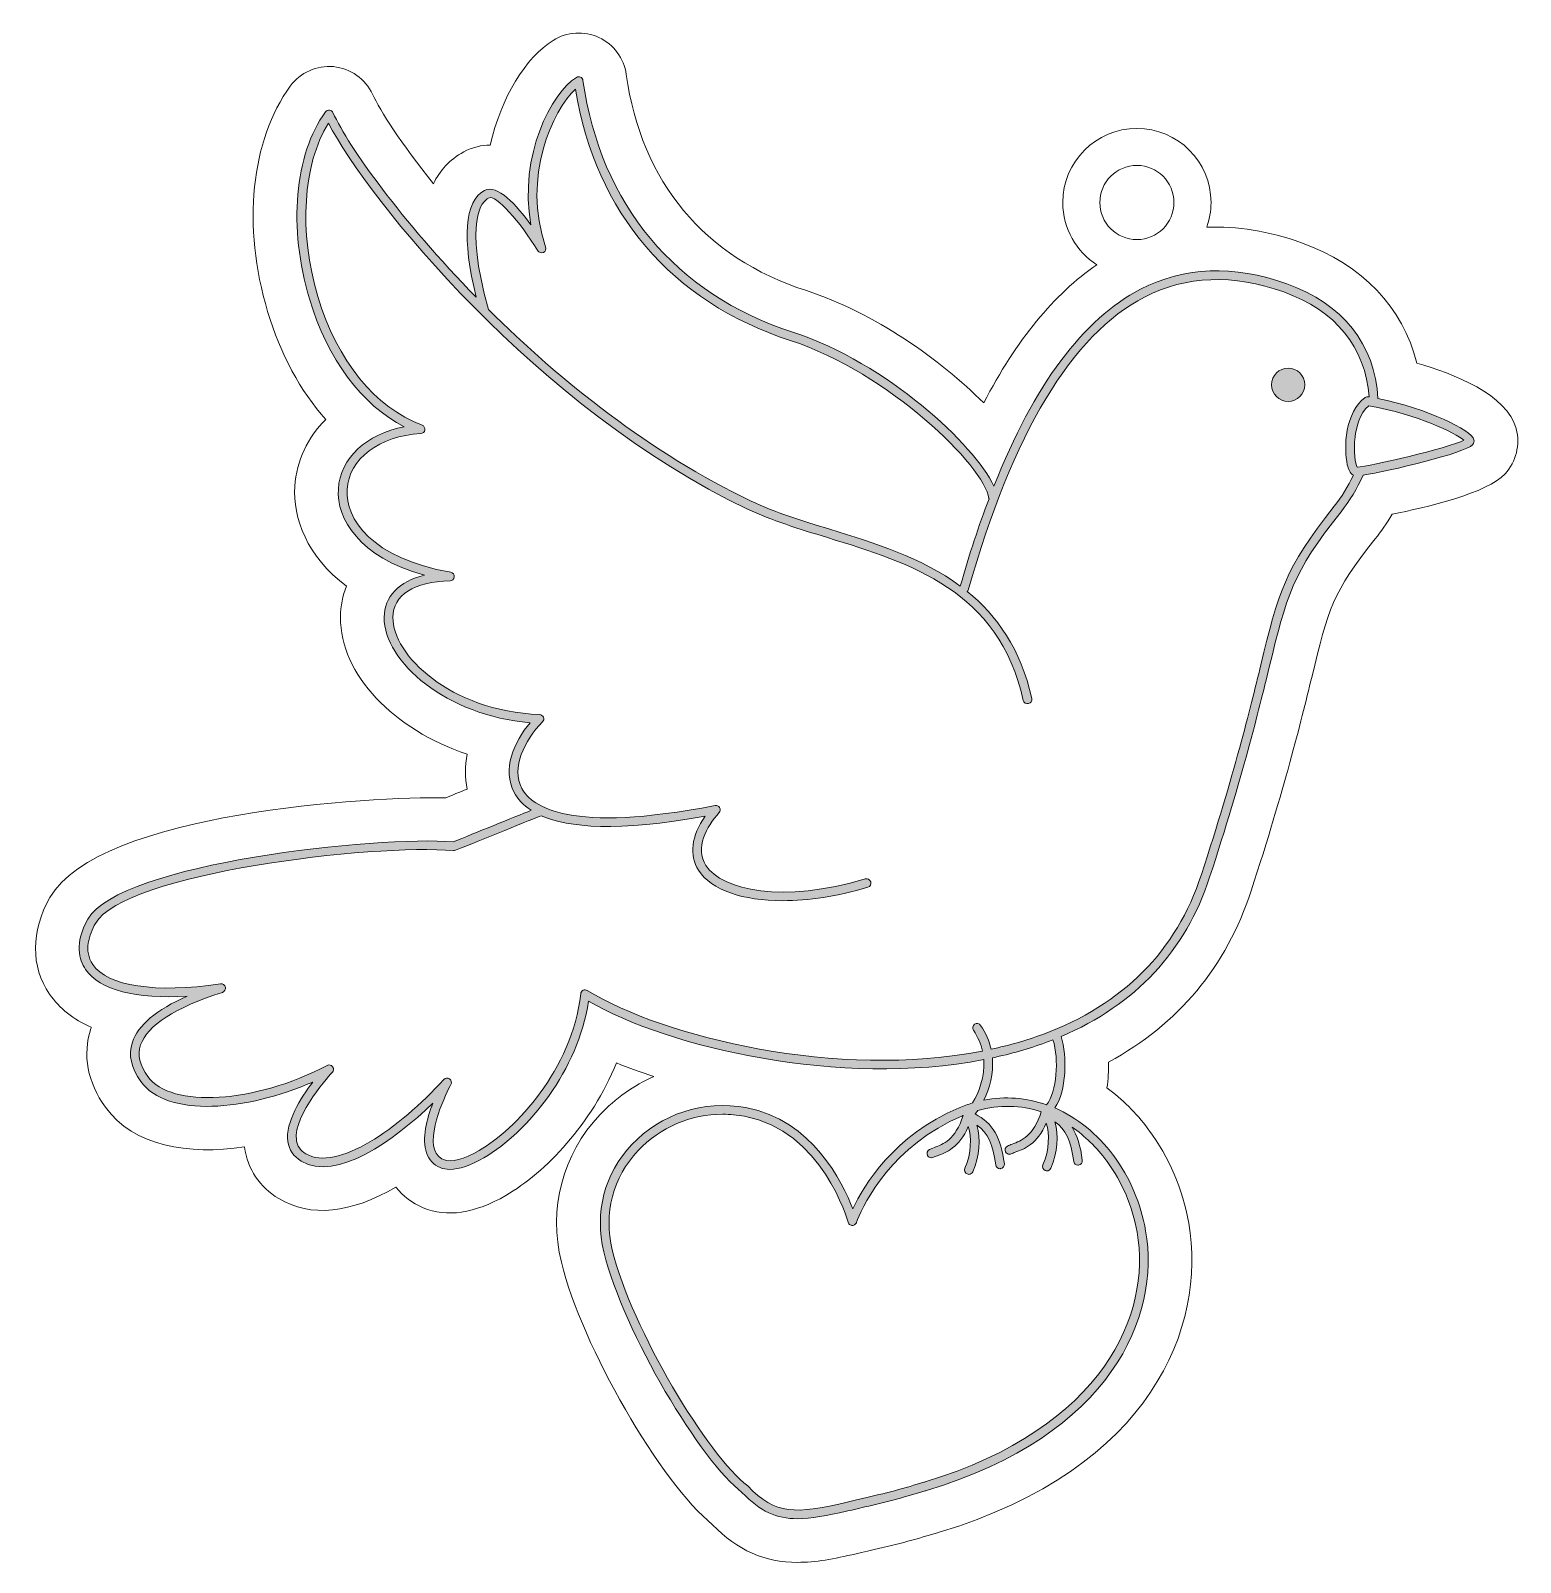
# Model space of a CAD drawing. Header units: inches. Extents: x 1.98 to 8.01, y -8.1 to -1.89.
import ezdxf

# ---------------------------------------------------------------- set-up
doc = ezdxf.new("R2010")
doc.units = ezdxf.units.IN
doc.header["$MEASUREMENT"] = 0
doc.layers.add('1', color=7, linetype='Continuous')

# ---------------------------------------------------------------- blocks, each defined once
blk = doc.blocks.new('block 2')
at = {"layer": '1', "lineweight": 0}
for points, knots in [([(7.8226, -3.5503), (7.8124, -3.5115), (7.6351, -3.4243), (7.434, -3.384), (7.4225, -3.165), (7.292, -3.0001), (7.0647, -2.9191), (6.8492, -2.8424), (6.6503, -2.8498), (6.473, -2.9413), (6.2406, -3.0613), (6.0418, -3.329), (5.8794, -3.7383), (5.8019, -3.5721), (5.4469, -3.2389), (5.0657, -3.115), (4.5892, -2.96), (4.2875, -2.598), (4.2162, -2.0955), (4.2153, -2.0896), (4.2115, -2.0846), (4.2061, -2.082), (4.2007, -2.0795), (4.1945, -2.0799), (4.1893, -2.0831), (4.0902, -2.1451), (3.9548, -2.3989), (4.0054, -2.6804), (3.9483, -2.6022), (3.8686, -2.5131), (3.8171, -2.5408), (3.737, -2.5839), (3.7258, -2.7367), (3.7841, -2.9734), (3.4801, -2.6629), (3.2699, -2.3678), (3.2043, -2.226), (3.2016, -2.2204), (3.1962, -2.2165), (3.19, -2.2159), (3.1839, -2.2152), (3.1777, -2.218), (3.174, -2.223), (3.0482, -2.3946), (3.0227, -2.6919), (3.109, -2.9802), (3.1821, -3.2241), (3.32, -3.4091), (3.4928, -3.4982), (3.3402, -3.5266), (3.2337, -3.6244), (3.226, -3.7501), (3.2187, -3.8698), (3.3083, -4.0248), (3.5744, -4.0994), (3.4714, -4.1242), (3.4121, -4.1843), (3.4114, -4.2697), (3.4099, -4.4501), (3.6648, -4.6688), (4.002, -4.6965), (3.9368, -4.7745), (3.8877, -4.8858), (3.9379, -4.9794), (3.9514, -5.0046), (3.9731, -5.0296), (4.0067, -5.0512), (3.939, -5.0785), (3.7745, -5.1449), (3.6911, -5.1787), (3.3895, -5.1538), (2.341, -5.2643), (2.2122, -5.4917), (2.1565, -5.5901), (2.1763, -5.6567), (2.2027, -5.6952), (2.2599, -5.7786), (2.407, -5.8166), (2.6143, -5.8037), (2.4893, -5.8586), (2.4148, -5.9211), (2.3921, -5.9903), (2.3753, -6.0416), (2.3868, -6.0953), (2.4264, -6.1499), (2.5326, -6.2967), (2.8555, -6.2687), (3.1228, -6.1513), (3.0739, -6.2151), (3.0109, -6.3145), (3.0215, -6.3918), (3.0263, -6.4262), (3.0445, -6.4531), (3.0757, -6.4718), (3.2168, -6.5565), (3.4518, -6.3883), (3.6083, -6.2376), (3.5845, -6.3003), (3.563, -6.3816), (3.5827, -6.4383), (3.5925, -6.4664), (3.611, -6.4864), (3.6378, -6.4978), (3.6494, -6.5026), (3.6626, -6.505), (3.6773, -6.505), (3.7149, -6.505), (3.762, -6.4893), (3.8143, -6.4587), (3.9963, -6.3523), (4.1965, -6.1028), (4.2385, -5.8246), (4.5671, -6.0128), (5.2567, -6.1732), (5.8381, -6.0608), (5.843, -6.1304), (5.8187, -6.1953), (5.7923, -6.2363), (5.7743, -6.2417), (5.7562, -6.2478), (5.7383, -6.2554), (5.4752, -6.3669), (5.3528, -6.5702), (5.3079, -6.6652), (5.268, -6.56), (5.1445, -6.3034), (4.8759, -6.2551), (4.7038, -6.2242), (4.5311, -6.2801), (4.4136, -6.4049), (4.3032, -6.5221), (4.262, -6.6806), (4.3006, -6.8396), (4.3803, -7.1675), (4.6982, -7.6926), (4.8597, -7.8129), (4.9334, -7.8912), (4.9994, -7.9197), (5.0845, -7.9197), (5.14, -7.9197), (5.2037, -7.9076), (5.283, -7.8892), (5.2967, -7.8862), (5.3109, -7.8828), (5.3258, -7.8793), (5.3258, -7.8793), (5.3564, -7.872), (5.3564, -7.872), (5.4016, -7.8618), (5.4439, -7.8514), (5.4856, -7.8401), (5.5291, -7.8286), (5.566, -7.818), (5.6009, -7.8071), (5.6029, -7.807), (5.605, -7.8064), (5.6071, -7.8054), (6.358, -7.5796), (6.554, -7.0978), (6.4937, -6.7538), (6.4937, -6.7538), (6.4937, -6.7538), (6.4937, -6.7538), (6.4742, -6.6431), (6.4297, -6.5384), (6.365, -6.4509), (6.365, -6.4509), (6.3649, -6.4509), (6.3649, -6.4509), (6.3645, -6.4504), (6.3641, -6.4499), (6.3637, -6.4494), (6.2975, -6.36), (6.2156, -6.2951), (6.1264, -6.2565), (6.1735, -6.1856), (6.177, -6.049), (6.1513, -5.967), (6.4527, -5.8387), (6.6549, -5.6221), (6.7526, -5.3222), (6.8879, -4.9073), (6.9493, -4.6551), (6.9941, -4.4711), (7.0636, -4.1856), (7.087, -4.0894), (7.2845, -3.8421), (7.3194, -3.7983), (7.3493, -3.7485), (7.3735, -3.6941), (7.4785, -3.6781), (7.7866, -3.6044), (7.817, -3.5708), (7.8224, -3.5648), (7.8244, -3.5573), (7.8226, -3.5503)], [0, 0, 0, 0, 1, 1, 1, 2, 2, 2, 3, 3, 3, 4, 4, 4, 5, 5, 5, 6, 6, 6, 7, 7, 7, 8, 8, 8, 9, 9, 9, 10, 10, 10, 11, 11, 11, 12, 12, 12, 13, 13, 13, 14, 14, 14, 15, 15, 15, 16, 16, 16, 17, 17, 17, 18, 18, 18, 19, 19, 19, 20, 20, 20, 21, 21, 21, 22, 22, 22, 23, 23, 23, 24, 24, 24, 25, 25, 25, 26, 26, 26, 27, 27, 27, 28, 28, 28, 29, 29, 29, 30, 30, 30, 31, 31, 31, 32, 32, 32, 33, 33, 33, 34, 34, 34, 35, 35, 35, 36, 36, 36, 37, 37, 37, 38, 38, 38, 39, 39, 39, 40, 40, 40, 41, 41, 41, 42, 42, 42, 43, 43, 43, 44, 44, 44, 45, 45, 45, 46, 46, 46, 47, 47, 47, 48, 48, 48, 49, 49, 49, 50, 50, 50, 51, 51, 51, 52, 52, 52, 53, 53, 53, 54, 54, 54, 55, 55, 55, 56, 56, 56, 57, 57, 57, 58, 58, 58, 59, 59, 59, 60, 60, 60, 61, 61, 61, 62, 62, 62, 63, 63, 63, 64, 64, 64, 65, 65, 65, 65]), ([(3.8339, -2.5718), (3.8642, -2.5556), (3.9613, -2.6689), (4.0334, -2.7852), (4.0381, -2.7928), (4.0479, -2.7956), (4.0559, -2.7918), (4.064, -2.7879), (4.0679, -2.7786), (4.065, -2.7701), (3.9677, -2.4857), (4.0944, -2.2153), (4.1858, -2.1304), (4.2667, -2.6314), (4.5743, -2.9923), (5.0548, -3.1485), (5.4556, -3.2788), (5.8401, -3.6575), (5.8593, -3.7883), (5.8593, -3.7886), (5.8595, -3.7889), (5.8596, -3.7892), (5.8185, -3.8978), (5.7797, -4.0155), (5.7435, -4.1429), (5.5877, -4.0275), (5.3952, -3.9683), (5.2156, -3.9131), (5.101, -3.8779), (4.9926, -3.8447), (4.8975, -3.7994), (4.4914, -3.6062), (4.1236, -3.3113), (3.8336, -3.0234), (3.7322, -2.6592), (3.8081, -2.5857), (3.8339, -2.5718)], [0, 0, 0, 0, 1, 1, 1, 2, 2, 2, 3, 3, 3, 4, 4, 4, 5, 5, 5, 6, 6, 6, 7, 7, 7, 8, 8, 8, 9, 9, 9, 10, 10, 10, 11, 11, 11, 12, 12, 12, 12]), ([(7.2569, -3.8201), (7.0546, -4.0735), (7.0307, -4.1716), (6.9598, -4.4627), (6.9151, -4.6463), (6.8539, -4.8976), (6.7191, -5.3113), (6.6183, -5.6205), (6.4023, -5.8383), (6.0771, -5.9585), (6.0099, -5.9834), (5.9397, -6.0031), (5.8678, -6.0186), (5.8606, -5.9863), (5.8475, -5.9536), (5.8256, -5.9219), (5.8201, -5.9139), (5.8091, -5.9118), (5.8011, -5.9174), (5.793, -5.9229), (5.791, -5.9339), (5.7966, -5.942), (5.8155, -5.9694), (5.8269, -5.9978), (5.8331, -6.0261), (5.2467, -6.1405), (4.5475, -5.972), (4.2337, -5.7808), (4.2286, -5.7777), (4.2221, -5.7774), (4.2167, -5.78), (4.2113, -5.7827), (4.2076, -5.7879), (4.207, -5.7939), (4.1719, -6.1038), (3.9423, -6.343), (3.7965, -6.4282), (3.7345, -6.4645), (3.6817, -6.4781), (3.6516, -6.4652), (3.6341, -6.4579), (3.6225, -6.4453), (3.6161, -6.4268), (3.5854, -6.3387), (3.6805, -6.1635), (3.6815, -6.1618), (3.6857, -6.154), (3.6835, -6.1442), (3.6763, -6.139), (3.669, -6.1337), (3.659, -6.1348), (3.653, -6.1414), (3.4722, -6.3391), (3.2201, -6.5173), (3.0938, -6.4416), (3.072, -6.4284), (3.0597, -6.4106), (3.0565, -6.387), (3.0421, -6.2826), (3.2001, -6.1138), (3.2017, -6.112), (3.2076, -6.1058), (3.2081, -6.0962), (3.2029, -6.0893), (3.1976, -6.0824), (3.1882, -6.0803), (3.1807, -6.0843), (2.888, -6.2381), (2.5489, -6.2591), (2.455, -6.1293), (2.4219, -6.0837), (2.4123, -6.0418), (2.4256, -6.0013), (2.4513, -5.923), (2.5658, -5.8493), (2.7567, -5.7882), (2.7655, -5.7853), (2.7706, -5.7763), (2.7686, -5.7674), (2.7665, -5.7584), (2.7577, -5.7523), (2.7488, -5.7539), (2.4857, -5.7928), (2.2923, -5.7635), (2.2318, -5.6752), (2.1943, -5.6205), (2.2171, -5.5547), (2.243, -5.5091), (2.358, -5.3059), (3.3691, -5.1852), (3.6922, -5.2143), (3.6952, -5.2145), (3.6978, -5.2141), (3.7004, -5.213), (3.7981, -5.1734), (4.0189, -5.0843), (4.0473, -5.0729), (4.1572, -5.1213), (4.356, -5.1399), (4.7111, -5.075), (4.6544, -5.1561), (4.6447, -5.2328), (4.6843, -5.2941), (4.7364, -5.3748), (4.8631, -5.4171), (5.0242, -5.4171), (5.1283, -5.4171), (5.2469, -5.3994), (5.3691, -5.3629), (5.3784, -5.3601), (5.3837, -5.3502), (5.3809, -5.3409), (5.3781, -5.3316), (5.3685, -5.3263), (5.3589, -5.329), (5.0269, -5.4283), (4.7788, -5.3752), (4.7139, -5.275), (4.6672, -5.2026), (4.7171, -5.1184), (4.7673, -5.0605), (4.7722, -5.0548), (4.773, -5.0466), (4.7692, -5.0401), (4.7654, -5.0337), (4.7581, -5.0301), (4.7506, -5.0317), (4.1643, -5.1463), (4.0092, -5.0377), (3.969, -4.9627), (3.9246, -4.88), (3.9789, -4.7679), (4.0524, -4.6935), (4.0573, -4.6886), (4.0588, -4.6812), (4.0562, -4.6746), (4.0537, -4.6681), (4.0475, -4.6638), (4.0405, -4.6635), (3.6761, -4.6492), (3.4454, -4.4209), (3.4467, -4.27), (3.4475, -4.1794), (3.5318, -4.1255), (3.678, -4.1222), (3.687, -4.122), (3.6945, -4.115), (3.6952, -4.1059), (3.6958, -4.0969), (3.6895, -4.0888), (3.6806, -4.0872), (3.3595, -4.0306), (3.254, -3.8714), (3.2612, -3.7523), (3.2688, -3.6278), (3.3915, -3.5347), (3.5597, -3.5258), (3.568, -3.5253), (3.5749, -3.5191), (3.5762, -3.5108), (3.5774, -3.5026), (3.5727, -3.4946), (3.5649, -3.4916), (3.3747, -3.4209), (3.2209, -3.2308), (3.1428, -2.9702), (3.0648, -2.7097), (3.0827, -2.433), (3.1858, -2.2685), (3.3464, -2.5782), (4.0316, -3.4265), (4.8823, -3.8312), (4.9798, -3.8776), (5.0894, -3.9113), (5.2053, -3.9469), (5.5459, -4.0515), (5.8982, -4.1597), (5.9982, -4.6058), (6.0003, -4.6153), (6.0097, -4.6212), (6.0193, -4.6192), (6.0288, -4.6171), (6.0348, -4.6076), (6.0327, -4.5981), (5.9878, -4.3981), (5.8924, -4.2626), (5.7718, -4.1649), (5.773, -4.1632), (5.7747, -4.1619), (5.7753, -4.1597), (5.955, -3.5238), (6.1952, -3.1244), (6.4892, -2.9726), (6.6574, -2.8859), (6.8471, -2.8791), (7.0528, -2.9523), (7.2628, -3.0272), (7.3845, -3.1777), (7.3982, -3.3774), (7.3973, -3.3773), (7.3964, -3.3771), (7.3954, -3.3769), (7.3909, -3.3761), (7.3863, -3.3772), (7.3825, -3.3798), (7.3004, -3.4362), (7.2948, -3.5853), (7.31, -3.6525), (7.3135, -3.6679), (7.3202, -3.6872), (7.3345, -3.6941), (7.3127, -3.7401), (7.2869, -3.7826), (7.2569, -3.8201)], [0, 0, 0, 0, 1, 1, 1, 2, 2, 2, 3, 3, 3, 4, 4, 4, 5, 5, 5, 6, 6, 6, 7, 7, 7, 8, 8, 8, 9, 9, 9, 10, 10, 10, 11, 11, 11, 12, 12, 12, 13, 13, 13, 14, 14, 14, 15, 15, 15, 16, 16, 16, 17, 17, 17, 18, 18, 18, 19, 19, 19, 20, 20, 20, 21, 21, 21, 22, 22, 22, 23, 23, 23, 24, 24, 24, 25, 25, 25, 26, 26, 26, 27, 27, 27, 28, 28, 28, 29, 29, 29, 30, 30, 30, 31, 31, 31, 32, 32, 32, 33, 33, 33, 34, 34, 34, 35, 35, 35, 36, 36, 36, 37, 37, 37, 38, 38, 38, 39, 39, 39, 40, 40, 40, 41, 41, 41, 42, 42, 42, 43, 43, 43, 44, 44, 44, 45, 45, 45, 46, 46, 46, 47, 47, 47, 48, 48, 48, 49, 49, 49, 50, 50, 50, 51, 51, 51, 52, 52, 52, 53, 53, 53, 54, 54, 54, 55, 55, 55, 56, 56, 56, 57, 57, 57, 58, 58, 58, 59, 59, 59, 60, 60, 60, 61, 61, 61, 62, 62, 62, 63, 63, 63, 64, 64, 64, 65, 65, 65, 66, 66, 66, 67, 67, 67, 68, 68, 68, 69, 69, 69, 70, 70, 70, 71, 71, 71, 71]), ([(7.3499, -3.6621), (7.3431, -3.649), (7.3338, -3.5998), (7.3414, -3.5385), (7.3457, -3.5042), (7.3585, -3.4439), (7.397, -3.413), (7.5953, -3.4473), (7.7483, -3.5241), (7.7822, -3.5526), (7.7189, -3.5847), (7.3968, -3.6589), (7.3499, -3.6621)], [0, 0, 0, 0, 1, 1, 1, 2, 2, 2, 3, 3, 3, 4, 4, 4, 4]), ([(6.0926, -6.2434), (6.0111, -6.2149), (5.9248, -6.2081), (5.8391, -6.2248), (5.8621, -6.1785), (5.879, -6.1177), (5.8733, -6.0535), (5.9476, -6.0376), (6.02, -6.0173), (6.0894, -5.9916), (6.0993, -5.988), (6.1088, -5.9839), (6.1185, -5.9801), (6.1433, -6.0609), (6.1349, -6.1899), (6.0926, -6.2434)], [0, 0, 0, 0, 1, 1, 1, 2, 2, 2, 3, 3, 3, 4, 4, 4, 5, 5, 5, 5]), ([(6.3361, -6.4714), (6.3365, -6.4721), (6.337, -6.4726), (6.3375, -6.4732), (6.3986, -6.5561), (6.4405, -6.6551), (6.459, -6.7599), (6.5166, -7.0886), (6.327, -7.5495), (5.6009, -7.7707), (5.5993, -7.7708), (5.5978, -7.7711), (5.5963, -7.7715), (5.5601, -7.783), (5.522, -7.7939), (5.4765, -7.8061), (5.4352, -7.8172), (5.3933, -7.8275), (5.348, -7.8378), (5.348, -7.8378), (5.3177, -7.845), (5.3177, -7.845), (5.303, -7.8484), (5.2889, -7.8518), (5.2752, -7.8548), (5.0799, -7.8999), (4.9957, -7.9059), (4.8831, -7.7867), (4.7235, -7.6675), (4.4131, -7.1532), (4.3349, -6.8312), (4.2991, -6.684), (4.3372, -6.5374), (4.4392, -6.4291), (4.5287, -6.3341), (4.6526, -6.282), (4.7825, -6.282), (4.8113, -6.282), (4.8405, -6.2846), (4.8696, -6.2898), (5.1852, -6.3466), (5.288, -6.7155), (5.289, -6.7192), (5.2903, -6.724), (5.2936, -6.7281), (5.298, -6.7303), (5.3024, -6.7326), (5.3076, -6.7329), (5.3122, -6.7312), (5.3168, -6.7295), (5.3209, -6.7254), (5.3228, -6.7209), (5.323, -6.7203), (5.3243, -6.7168), (5.3245, -6.7162), (5.3245, -6.7162), (5.3273, -6.7083), (5.3273, -6.7083), (5.3551, -6.6401), (5.4678, -6.4084), (5.7521, -6.2878), (5.7529, -6.2875), (5.7538, -6.2873), (5.7546, -6.2869), (5.7246, -6.3847), (5.6729, -6.404), (5.6384, -6.4167), (5.6308, -6.4194), (5.6242, -6.4219), (5.6187, -6.4246), (5.61, -6.4289), (5.6064, -6.4395), (5.6107, -6.4483), (5.6138, -6.4545), (5.62, -6.4581), (5.6265, -6.4581), (5.6292, -6.4581), (5.6318, -6.4575), (5.6343, -6.4562), (5.6388, -6.454), (5.6443, -6.4521), (5.6505, -6.4498), (5.6849, -6.4372), (5.7396, -6.4172), (5.7759, -6.3321), (5.7893, -6.3761), (5.7887, -6.4386), (5.7622, -6.5007), (5.7584, -6.5096), (5.7626, -6.52), (5.7715, -6.5238), (5.7738, -6.5248), (5.7762, -6.5252), (5.7785, -6.5252), (5.7853, -6.5252), (5.7918, -6.5212), (5.7947, -6.5145), (5.8214, -6.4517), (5.8263, -6.3814), (5.8107, -6.3262), (5.8552, -6.358), (5.8762, -6.404), (5.8867, -6.4868), (5.8878, -6.4958), (5.8954, -6.5023), (5.9041, -6.5023), (5.9049, -6.5023), (5.9057, -6.5022), (5.9064, -6.5021), (5.9161, -6.5009), (5.9229, -6.4921), (5.9217, -6.4824), (5.908, -6.3749), (5.875, -6.3182), (5.8033, -6.2805), (5.8069, -6.2763), (5.8105, -6.2717), (5.814, -6.2667), (5.9008, -6.2428), (5.9883, -6.2448), (6.0706, -6.2714), (6.0408, -6.3705), (5.9887, -6.3898), (5.954, -6.4025), (5.9464, -6.4053), (5.9398, -6.4078), (5.9343, -6.4105), (5.9256, -6.4148), (5.922, -6.4254), (5.9263, -6.4341), (5.9294, -6.4403), (5.9356, -6.4439), (5.9421, -6.4439), (5.9448, -6.4439), (5.9474, -6.4434), (5.9499, -6.4421), (5.9544, -6.4399), (5.9599, -6.438), (5.9661, -6.4357), (6.0005, -6.4231), (6.0552, -6.403), (6.0915, -6.318), (6.1049, -6.3619), (6.1043, -6.4245), (6.0779, -6.4866), (6.074, -6.4956), (6.0782, -6.5059), (6.0872, -6.5097), (6.0894, -6.5107), (6.0918, -6.5111), (6.0941, -6.5111), (6.1009, -6.5111), (6.1074, -6.5071), (6.1103, -6.5004), (6.137, -6.4376), (6.1419, -6.3673), (6.1263, -6.3121), (6.1709, -6.3438), (6.1918, -6.3898), (6.2023, -6.4727), (6.2034, -6.4816), (6.211, -6.4881), (6.2198, -6.4881), (6.2205, -6.4881), (6.2213, -6.4881), (6.222, -6.488), (6.2317, -6.4868), (6.2385, -6.4779), (6.2373, -6.4683), (6.23, -6.4105), (6.2171, -6.3674), (6.1958, -6.334), (6.247, -6.3693), (6.2945, -6.415), (6.3361, -6.4714)], [0, 0, 0, 0, 1, 1, 1, 2, 2, 2, 3, 3, 3, 4, 4, 4, 5, 5, 5, 6, 6, 6, 7, 7, 7, 8, 8, 8, 9, 9, 9, 10, 10, 10, 11, 11, 11, 12, 12, 12, 13, 13, 13, 14, 14, 14, 15, 15, 15, 16, 16, 16, 17, 17, 17, 18, 18, 18, 19, 19, 19, 20, 20, 20, 21, 21, 21, 22, 22, 22, 23, 23, 23, 24, 24, 24, 25, 25, 25, 26, 26, 26, 27, 27, 27, 28, 28, 28, 29, 29, 29, 30, 30, 30, 31, 31, 31, 32, 32, 32, 33, 33, 33, 34, 34, 34, 35, 35, 35, 36, 36, 36, 37, 37, 37, 38, 38, 38, 39, 39, 39, 40, 40, 40, 41, 41, 41, 42, 42, 42, 43, 43, 43, 44, 44, 44, 45, 45, 45, 46, 46, 46, 47, 47, 47, 48, 48, 48, 49, 49, 49, 50, 50, 50, 51, 51, 51, 52, 52, 52, 53, 53, 53, 54, 54, 54, 55, 55, 55, 56, 56, 56, 57, 57, 57, 58, 58, 58, 58])]:
    blk.add_open_spline(points, degree=3, knots=knots, dxfattribs=at)

msp = doc.modelspace()

# ---------------------------------------------------------------- hatches: boundary and pattern name
at = {"layer": '1', "true_color": 0xffffff}
h = msp.add_hatch(color=7, dxfattribs=at)
h.dxf.hatch_style = 2
edge = h.paths.add_edge_path()
edge.add_spline(control_points=[(7.8226, -3.5503), (7.8124, -3.5115), (7.6351, -3.4243), (7.434, -3.384), (7.4225, -3.165), (7.292, -3.0001), (7.0647, -2.9191), (6.8492, -2.8424), (6.6503, -2.8498), (6.473, -2.9413), (6.2406, -3.0613), (6.0418, -3.329), (5.8794, -3.7383), (5.8019, -3.5721), (5.4469, -3.2389), (5.0657, -3.115), (4.5892, -2.96), (4.2875, -2.598), (4.2162, -2.0955), (4.2153, -2.0896), (4.2115, -2.0846), (4.2061, -2.082), (4.2007, -2.0795), (4.1945, -2.0799), (4.1893, -2.0831), (4.0902, -2.1451), (3.9548, -2.3989), (4.0054, -2.6804), (3.9483, -2.6022), (3.8686, -2.5131), (3.8171, -2.5408), (3.737, -2.5839), (3.7258, -2.7367), (3.7841, -2.9734), (3.4801, -2.6629), (3.2699, -2.3678), (3.2043, -2.226), (3.2016, -2.2204), (3.1962, -2.2165), (3.19, -2.2159), (3.1839, -2.2152), (3.1777, -2.218), (3.174, -2.223), (3.0482, -2.3946), (3.0227, -2.6919), (3.109, -2.9802), (3.1821, -3.2241), (3.32, -3.4091), (3.4928, -3.4982), (3.3402, -3.5266), (3.2337, -3.6244), (3.226, -3.7501), (3.2187, -3.8698), (3.3083, -4.0248), (3.5744, -4.0994), (3.4714, -4.1242), (3.4121, -4.1843), (3.4114, -4.2697), (3.4099, -4.4501), (3.6648, -4.6688), (4.002, -4.6965), (3.9368, -4.7745), (3.8877, -4.8858), (3.9379, -4.9794), (3.9514, -5.0046), (3.9731, -5.0296), (4.0067, -5.0512), (3.939, -5.0785), (3.7745, -5.1449), (3.6911, -5.1787), (3.3895, -5.1538), (2.341, -5.2643), (2.2122, -5.4917), (2.1565, -5.5901), (2.1763, -5.6567), (2.2027, -5.6952), (2.2599, -5.7786), (2.407, -5.8166), (2.6143, -5.8037), (2.4893, -5.8586), (2.4148, -5.9211), (2.3921, -5.9903), (2.3753, -6.0416), (2.3868, -6.0953), (2.4264, -6.1499), (2.5326, -6.2967), (2.8555, -6.2687), (3.1228, -6.1513), (3.0739, -6.2151), (3.0109, -6.3145), (3.0215, -6.3918), (3.0263, -6.4262), (3.0445, -6.4531), (3.0757, -6.4718), (3.2168, -6.5565), (3.4518, -6.3883), (3.6083, -6.2376), (3.5845, -6.3003), (3.563, -6.3816), (3.5827, -6.4383), (3.5925, -6.4664), (3.611, -6.4864), (3.6378, -6.4978), (3.6494, -6.5026), (3.6626, -6.505), (3.6773, -6.505), (3.7149, -6.505), (3.762, -6.4893), (3.8143, -6.4587), (3.9963, -6.3523), (4.1965, -6.1028), (4.2385, -5.8246), (4.5671, -6.0128), (5.2567, -6.1732), (5.8381, -6.0608), (5.843, -6.1304), (5.8187, -6.1953), (5.7923, -6.2363), (5.7743, -6.2417), (5.7562, -6.2478), (5.7383, -6.2554), (5.4752, -6.3669), (5.3528, -6.5702), (5.3079, -6.6652), (5.268, -6.56), (5.1445, -6.3034), (4.8759, -6.2551), (4.7038, -6.2242), (4.5311, -6.2801), (4.4136, -6.4049), (4.3032, -6.5221), (4.262, -6.6806), (4.3006, -6.8396), (4.3803, -7.1675), (4.6982, -7.6926), (4.8597, -7.8129), (4.9334, -7.8912), (4.9994, -7.9197), (5.0845, -7.9197), (5.14, -7.9197), (5.2037, -7.9076), (5.283, -7.8892), (5.2967, -7.8862), (5.3109, -7.8828), (5.3258, -7.8793), (5.3258, -7.8793), (5.3564, -7.872), (5.3564, -7.872), (5.4016, -7.8618), (5.4439, -7.8514), (5.4856, -7.8401), (5.5291, -7.8286), (5.566, -7.818), (5.6009, -7.8071), (5.6029, -7.807), (5.605, -7.8064), (5.6071, -7.8054), (6.358, -7.5796), (6.554, -7.0978), (6.4937, -6.7538), (6.4937, -6.7538), (6.4937, -6.7538), (6.4937, -6.7538), (6.4742, -6.6431), (6.4297, -6.5384), (6.365, -6.4509), (6.365, -6.4509), (6.3649, -6.4509), (6.3649, -6.4509), (6.3645, -6.4504), (6.3641, -6.4499), (6.3637, -6.4494), (6.2975, -6.36), (6.2156, -6.2951), (6.1264, -6.2565), (6.1735, -6.1856), (6.177, -6.049), (6.1513, -5.967), (6.4527, -5.8387), (6.6549, -5.6221), (6.7526, -5.3222), (6.8879, -4.9073), (6.9493, -4.6551), (6.9941, -4.4711), (7.0636, -4.1856), (7.087, -4.0894), (7.2845, -3.8421), (7.3194, -3.7983), (7.3493, -3.7485), (7.3735, -3.6941), (7.4785, -3.6781), (7.7866, -3.6044), (7.817, -3.5708), (7.8224, -3.5648), (7.8244, -3.5573), (7.8226, -3.5503)], knot_values=[0, 0, 0, 0, 1, 1, 1, 2, 2, 2, 3, 3, 3, 4, 4, 4, 5, 5, 5, 6, 6, 6, 7, 7, 7, 8, 8, 8, 9, 9, 9, 10, 10, 10, 11, 11, 11, 12, 12, 12, 13, 13, 13, 14, 14, 14, 15, 15, 15, 16, 16, 16, 17, 17, 17, 18, 18, 18, 19, 19, 19, 20, 20, 20, 21, 21, 21, 22, 22, 22, 23, 23, 23, 24, 24, 24, 25, 25, 25, 26, 26, 26, 27, 27, 27, 28, 28, 28, 29, 29, 29, 30, 30, 30, 31, 31, 31, 32, 32, 32, 33, 33, 33, 34, 34, 34, 35, 35, 35, 36, 36, 36, 37, 37, 37, 38, 38, 38, 39, 39, 39, 40, 40, 40, 41, 41, 41, 42, 42, 42, 43, 43, 43, 44, 44, 44, 45, 45, 45, 46, 46, 46, 47, 47, 47, 48, 48, 48, 49, 49, 49, 50, 50, 50, 51, 51, 51, 52, 52, 52, 53, 53, 53, 54, 54, 54, 55, 55, 55, 56, 56, 56, 57, 57, 57, 58, 58, 58, 59, 59, 59, 60, 60, 60, 61, 61, 61, 62, 62, 62, 63, 63, 63, 64, 64, 64, 65, 65, 65, 65], degree=3, periodic=1)
edge = h.paths.add_edge_path()
edge.add_spline(control_points=[(3.8339, -2.5718), (3.8642, -2.5556), (3.9613, -2.6689), (4.0334, -2.7852), (4.0381, -2.7928), (4.0479, -2.7956), (4.0559, -2.7918), (4.064, -2.7879), (4.0679, -2.7786), (4.065, -2.7701), (3.9677, -2.4857), (4.0944, -2.2153), (4.1858, -2.1304), (4.2667, -2.6314), (4.5743, -2.9923), (5.0548, -3.1485), (5.4556, -3.2788), (5.8401, -3.6575), (5.8593, -3.7883), (5.8593, -3.7886), (5.8595, -3.7889), (5.8596, -3.7892), (5.8185, -3.8978), (5.7797, -4.0155), (5.7435, -4.1429), (5.5877, -4.0275), (5.3952, -3.9683), (5.2156, -3.9131), (5.101, -3.8779), (4.9926, -3.8447), (4.8975, -3.7994), (4.4914, -3.6062), (4.1236, -3.3113), (3.8336, -3.0234), (3.7322, -2.6592), (3.8081, -2.5857), (3.8339, -2.5718)], knot_values=[0, 0, 0, 0, 1, 1, 1, 2, 2, 2, 3, 3, 3, 4, 4, 4, 5, 5, 5, 6, 6, 6, 7, 7, 7, 8, 8, 8, 9, 9, 9, 10, 10, 10, 11, 11, 11, 12, 12, 12, 12], degree=3, periodic=1)
edge = h.paths.add_edge_path()
edge.add_spline(control_points=[(6.3361, -6.4714), (6.3365, -6.4721), (6.337, -6.4726), (6.3375, -6.4732), (6.3986, -6.5561), (6.4405, -6.6551), (6.459, -6.7599), (6.5166, -7.0886), (6.327, -7.5495), (5.6009, -7.7707), (5.5993, -7.7708), (5.5978, -7.7711), (5.5963, -7.7715), (5.5601, -7.783), (5.522, -7.7939), (5.4765, -7.8061), (5.4352, -7.8172), (5.3933, -7.8275), (5.348, -7.8378), (5.348, -7.8378), (5.3177, -7.845), (5.3177, -7.845), (5.303, -7.8484), (5.2889, -7.8518), (5.2752, -7.8548), (5.0799, -7.8999), (4.9957, -7.9059), (4.8831, -7.7867), (4.7235, -7.6675), (4.4131, -7.1532), (4.3349, -6.8312), (4.2991, -6.684), (4.3372, -6.5374), (4.4392, -6.4291), (4.5287, -6.3341), (4.6526, -6.282), (4.7825, -6.282), (4.8113, -6.282), (4.8405, -6.2846), (4.8696, -6.2898), (5.1852, -6.3466), (5.288, -6.7155), (5.289, -6.7192), (5.2903, -6.724), (5.2936, -6.7281), (5.298, -6.7303), (5.3024, -6.7326), (5.3076, -6.7329), (5.3122, -6.7312), (5.3168, -6.7295), (5.3209, -6.7254), (5.3228, -6.7209), (5.323, -6.7203), (5.3243, -6.7168), (5.3245, -6.7162), (5.3245, -6.7162), (5.3273, -6.7083), (5.3273, -6.7083), (5.3551, -6.6401), (5.4678, -6.4084), (5.7521, -6.2878), (5.7529, -6.2875), (5.7538, -6.2873), (5.7546, -6.2869), (5.7246, -6.3847), (5.6729, -6.404), (5.6384, -6.4167), (5.6308, -6.4194), (5.6242, -6.4219), (5.6187, -6.4246), (5.61, -6.4289), (5.6064, -6.4395), (5.6107, -6.4483), (5.6138, -6.4545), (5.62, -6.4581), (5.6265, -6.4581), (5.6292, -6.4581), (5.6318, -6.4575), (5.6343, -6.4562), (5.6388, -6.454), (5.6443, -6.4521), (5.6505, -6.4498), (5.6849, -6.4372), (5.7396, -6.4172), (5.7759, -6.3321), (5.7893, -6.3761), (5.7887, -6.4386), (5.7622, -6.5007), (5.7584, -6.5096), (5.7626, -6.52), (5.7715, -6.5238), (5.7738, -6.5248), (5.7762, -6.5252), (5.7785, -6.5252), (5.7853, -6.5252), (5.7918, -6.5212), (5.7947, -6.5145), (5.8214, -6.4517), (5.8263, -6.3814), (5.8107, -6.3262), (5.8552, -6.358), (5.8762, -6.404), (5.8867, -6.4868), (5.8878, -6.4958), (5.8954, -6.5023), (5.9041, -6.5023), (5.9049, -6.5023), (5.9057, -6.5022), (5.9064, -6.5021), (5.9161, -6.5009), (5.9229, -6.4921), (5.9217, -6.4824), (5.908, -6.3749), (5.875, -6.3182), (5.8033, -6.2805), (5.8069, -6.2763), (5.8105, -6.2717), (5.814, -6.2667), (5.9008, -6.2428), (5.9883, -6.2448), (6.0706, -6.2714), (6.0408, -6.3705), (5.9887, -6.3898), (5.954, -6.4025), (5.9464, -6.4053), (5.9398, -6.4078), (5.9343, -6.4105), (5.9256, -6.4148), (5.922, -6.4254), (5.9263, -6.4341), (5.9294, -6.4403), (5.9356, -6.4439), (5.9421, -6.4439), (5.9448, -6.4439), (5.9474, -6.4434), (5.9499, -6.4421), (5.9544, -6.4399), (5.9599, -6.438), (5.9661, -6.4357), (6.0005, -6.4231), (6.0552, -6.403), (6.0915, -6.318), (6.1049, -6.3619), (6.1043, -6.4245), (6.0779, -6.4866), (6.074, -6.4956), (6.0782, -6.5059), (6.0872, -6.5097), (6.0894, -6.5107), (6.0918, -6.5111), (6.0941, -6.5111), (6.1009, -6.5111), (6.1074, -6.5071), (6.1103, -6.5004), (6.137, -6.4376), (6.1419, -6.3673), (6.1263, -6.3121), (6.1709, -6.3438), (6.1918, -6.3898), (6.2023, -6.4727), (6.2034, -6.4816), (6.211, -6.4881), (6.2198, -6.4881), (6.2205, -6.4881), (6.2213, -6.4881), (6.222, -6.488), (6.2317, -6.4868), (6.2385, -6.4779), (6.2373, -6.4683), (6.23, -6.4105), (6.2171, -6.3674), (6.1958, -6.334), (6.247, -6.3693), (6.2945, -6.415), (6.3361, -6.4714)], knot_values=[0, 0, 0, 0, 1, 1, 1, 2, 2, 2, 3, 3, 3, 4, 4, 4, 5, 5, 5, 6, 6, 6, 7, 7, 7, 8, 8, 8, 9, 9, 9, 10, 10, 10, 11, 11, 11, 12, 12, 12, 13, 13, 13, 14, 14, 14, 15, 15, 15, 16, 16, 16, 17, 17, 17, 18, 18, 18, 19, 19, 19, 20, 20, 20, 21, 21, 21, 22, 22, 22, 23, 23, 23, 24, 24, 24, 25, 25, 25, 26, 26, 26, 27, 27, 27, 28, 28, 28, 29, 29, 29, 30, 30, 30, 31, 31, 31, 32, 32, 32, 33, 33, 33, 34, 34, 34, 35, 35, 35, 36, 36, 36, 37, 37, 37, 38, 38, 38, 39, 39, 39, 40, 40, 40, 41, 41, 41, 42, 42, 42, 43, 43, 43, 44, 44, 44, 45, 45, 45, 46, 46, 46, 47, 47, 47, 48, 48, 48, 49, 49, 49, 50, 50, 50, 51, 51, 51, 52, 52, 52, 53, 53, 53, 54, 54, 54, 55, 55, 55, 56, 56, 56, 57, 57, 57, 58, 58, 58, 58], degree=3, periodic=1)
edge = h.paths.add_edge_path()
edge.add_spline(control_points=[(6.0926, -6.2434), (6.0111, -6.2149), (5.9248, -6.2081), (5.8391, -6.2248), (5.8621, -6.1785), (5.879, -6.1177), (5.8733, -6.0535), (5.9476, -6.0376), (6.02, -6.0173), (6.0894, -5.9916), (6.0993, -5.988), (6.1088, -5.9839), (6.1185, -5.9801), (6.1433, -6.0609), (6.1349, -6.1899), (6.0926, -6.2434)], knot_values=[0, 0, 0, 0, 1, 1, 1, 2, 2, 2, 3, 3, 3, 4, 4, 4, 5, 5, 5, 5], degree=3, periodic=1)
edge = h.paths.add_edge_path()
edge.add_spline(control_points=[(7.2569, -3.8201), (7.0546, -4.0735), (7.0307, -4.1716), (6.9598, -4.4627), (6.9151, -4.6463), (6.8539, -4.8976), (6.7191, -5.3113), (6.6183, -5.6205), (6.4023, -5.8383), (6.0771, -5.9585), (6.0099, -5.9834), (5.9397, -6.0031), (5.8678, -6.0186), (5.8606, -5.9863), (5.8475, -5.9536), (5.8256, -5.9219), (5.8201, -5.9139), (5.8091, -5.9118), (5.8011, -5.9174), (5.793, -5.9229), (5.791, -5.9339), (5.7966, -5.942), (5.8155, -5.9694), (5.8269, -5.9978), (5.8331, -6.0261), (5.2467, -6.1405), (4.5475, -5.972), (4.2337, -5.7808), (4.2286, -5.7777), (4.2221, -5.7774), (4.2167, -5.78), (4.2113, -5.7827), (4.2076, -5.7879), (4.207, -5.7939), (4.1719, -6.1038), (3.9423, -6.343), (3.7965, -6.4282), (3.7345, -6.4645), (3.6817, -6.4781), (3.6516, -6.4652), (3.6341, -6.4579), (3.6225, -6.4453), (3.6161, -6.4268), (3.5854, -6.3387), (3.6805, -6.1635), (3.6815, -6.1618), (3.6857, -6.154), (3.6835, -6.1442), (3.6763, -6.139), (3.669, -6.1337), (3.659, -6.1348), (3.653, -6.1414), (3.4722, -6.3391), (3.2201, -6.5173), (3.0938, -6.4416), (3.072, -6.4284), (3.0597, -6.4106), (3.0565, -6.387), (3.0421, -6.2826), (3.2001, -6.1138), (3.2017, -6.112), (3.2076, -6.1058), (3.2081, -6.0962), (3.2029, -6.0893), (3.1976, -6.0824), (3.1882, -6.0803), (3.1807, -6.0843), (2.888, -6.2381), (2.5489, -6.2591), (2.455, -6.1293), (2.4219, -6.0837), (2.4123, -6.0418), (2.4256, -6.0013), (2.4513, -5.923), (2.5658, -5.8493), (2.7567, -5.7882), (2.7655, -5.7853), (2.7706, -5.7763), (2.7686, -5.7674), (2.7665, -5.7584), (2.7577, -5.7523), (2.7488, -5.7539), (2.4857, -5.7928), (2.2923, -5.7635), (2.2318, -5.6752), (2.1943, -5.6205), (2.2171, -5.5547), (2.243, -5.5091), (2.358, -5.3059), (3.3691, -5.1852), (3.6922, -5.2143), (3.6952, -5.2145), (3.6978, -5.2141), (3.7004, -5.213), (3.7981, -5.1734), (4.0189, -5.0843), (4.0473, -5.0729), (4.1572, -5.1213), (4.356, -5.1399), (4.7111, -5.075), (4.6544, -5.1561), (4.6447, -5.2328), (4.6843, -5.2941), (4.7364, -5.3748), (4.8631, -5.4171), (5.0242, -5.4171), (5.1283, -5.4171), (5.2469, -5.3994), (5.3691, -5.3629), (5.3784, -5.3601), (5.3837, -5.3502), (5.3809, -5.3409), (5.3781, -5.3316), (5.3685, -5.3263), (5.3589, -5.329), (5.0269, -5.4283), (4.7788, -5.3752), (4.7139, -5.275), (4.6672, -5.2026), (4.7171, -5.1184), (4.7673, -5.0605), (4.7722, -5.0548), (4.773, -5.0466), (4.7692, -5.0401), (4.7654, -5.0337), (4.7581, -5.0301), (4.7506, -5.0317), (4.1643, -5.1463), (4.0092, -5.0377), (3.969, -4.9627), (3.9246, -4.88), (3.9789, -4.7679), (4.0524, -4.6935), (4.0573, -4.6886), (4.0588, -4.6812), (4.0562, -4.6746), (4.0537, -4.6681), (4.0475, -4.6638), (4.0405, -4.6635), (3.6761, -4.6492), (3.4454, -4.4209), (3.4467, -4.27), (3.4475, -4.1794), (3.5318, -4.1255), (3.678, -4.1222), (3.687, -4.122), (3.6945, -4.115), (3.6952, -4.1059), (3.6958, -4.0969), (3.6895, -4.0888), (3.6806, -4.0872), (3.3595, -4.0306), (3.254, -3.8714), (3.2612, -3.7523), (3.2688, -3.6278), (3.3915, -3.5347), (3.5597, -3.5258), (3.568, -3.5253), (3.5749, -3.5191), (3.5762, -3.5108), (3.5774, -3.5026), (3.5727, -3.4946), (3.5649, -3.4916), (3.3747, -3.4209), (3.2209, -3.2308), (3.1428, -2.9702), (3.0648, -2.7097), (3.0827, -2.433), (3.1858, -2.2685), (3.3464, -2.5782), (4.0316, -3.4265), (4.8823, -3.8312), (4.9798, -3.8776), (5.0894, -3.9113), (5.2053, -3.9469), (5.5459, -4.0515), (5.8982, -4.1597), (5.9982, -4.6058), (6.0003, -4.6153), (6.0097, -4.6212), (6.0193, -4.6192), (6.0288, -4.6171), (6.0348, -4.6076), (6.0327, -4.5981), (5.9878, -4.3981), (5.8924, -4.2626), (5.7718, -4.1649), (5.773, -4.1632), (5.7747, -4.1619), (5.7753, -4.1597), (5.955, -3.5238), (6.1952, -3.1244), (6.4892, -2.9726), (6.6574, -2.8859), (6.8471, -2.8791), (7.0528, -2.9523), (7.2628, -3.0272), (7.3845, -3.1777), (7.3982, -3.3774), (7.3973, -3.3773), (7.3964, -3.3771), (7.3954, -3.3769), (7.3909, -3.3761), (7.3863, -3.3772), (7.3825, -3.3798), (7.3004, -3.4362), (7.2948, -3.5853), (7.31, -3.6525), (7.3135, -3.6679), (7.3202, -3.6872), (7.3345, -3.6941), (7.3127, -3.7401), (7.2869, -3.7826), (7.2569, -3.8201)], knot_values=[0, 0, 0, 0, 1, 1, 1, 2, 2, 2, 3, 3, 3, 4, 4, 4, 5, 5, 5, 6, 6, 6, 7, 7, 7, 8, 8, 8, 9, 9, 9, 10, 10, 10, 11, 11, 11, 12, 12, 12, 13, 13, 13, 14, 14, 14, 15, 15, 15, 16, 16, 16, 17, 17, 17, 18, 18, 18, 19, 19, 19, 20, 20, 20, 21, 21, 21, 22, 22, 22, 23, 23, 23, 24, 24, 24, 25, 25, 25, 26, 26, 26, 27, 27, 27, 28, 28, 28, 29, 29, 29, 30, 30, 30, 31, 31, 31, 32, 32, 32, 33, 33, 33, 34, 34, 34, 35, 35, 35, 36, 36, 36, 37, 37, 37, 38, 38, 38, 39, 39, 39, 40, 40, 40, 41, 41, 41, 42, 42, 42, 43, 43, 43, 44, 44, 44, 45, 45, 45, 46, 46, 46, 47, 47, 47, 48, 48, 48, 49, 49, 49, 50, 50, 50, 51, 51, 51, 52, 52, 52, 53, 53, 53, 54, 54, 54, 55, 55, 55, 56, 56, 56, 57, 57, 57, 58, 58, 58, 59, 59, 59, 60, 60, 60, 61, 61, 61, 62, 62, 62, 63, 63, 63, 64, 64, 64, 65, 65, 65, 66, 66, 66, 67, 67, 67, 68, 68, 68, 69, 69, 69, 70, 70, 70, 71, 71, 71, 71], degree=3, periodic=1)
edge = h.paths.add_edge_path()
edge.add_spline(control_points=[(7.3499, -3.6621), (7.3431, -3.649), (7.3338, -3.5998), (7.3414, -3.5385), (7.3457, -3.5042), (7.3585, -3.4439), (7.397, -3.413), (7.5953, -3.4473), (7.7483, -3.5241), (7.7822, -3.5526), (7.7189, -3.5847), (7.3968, -3.6589), (7.3499, -3.6621)], knot_values=[0, 0, 0, 0, 1, 1, 1, 2, 2, 2, 3, 3, 3, 4, 4, 4, 4], degree=3, periodic=1)
edge = h.paths.add_edge_path()
edge.add_spline(control_points=[(7.1377, -3.3278), (7.1377, -3.365), (7.1076, -3.3951), (7.0705, -3.3951), (7.0334, -3.3951), (7.0033, -3.365), (7.0033, -3.3278), (7.0033, -3.2907), (7.0334, -3.2606), (7.0705, -3.2606), (7.1076, -3.2606), (7.1377, -3.2907), (7.1377, -3.3278)], knot_values=[0, 0, 0, 0, 1, 1, 1, 2, 2, 2, 3, 3, 3, 4, 4, 4, 4], degree=3, periodic=1)

# ---------------------------------------------------------------- linework, layer by layer
at = {"layer": '1', "color": 12, "lineweight": 9, "true_color": 0xd00017}
for points, knots in [([(7.9938, -3.5062), (7.9937, -3.5058), (7.9936, -3.5055), (7.9935, -3.5052), (7.9571, -3.367), (7.7384, -3.2825), (7.591, -3.2406), (7.5356, -3.0148), (7.371, -2.8407), (7.124, -2.7527), (6.9916, -2.7055), (6.8636, -2.6848), (6.7407, -2.6904), (6.7519, -2.6589), (6.7583, -2.6252), (6.7583, -2.5899), (6.7583, -2.4242), (6.624, -2.2899), (6.4583, -2.2899), (6.2927, -2.2899), (6.1583, -2.4242), (6.1583, -2.5899), (6.1583, -2.6957), (6.2133, -2.7886), (6.2961, -2.842), (6.1238, -2.9599), (5.9706, -3.147), (5.8383, -3.4015), (5.6611, -3.2245), (5.3979, -3.0371), (5.1204, -2.9469), (4.7055, -2.812), (4.4534, -2.509), (4.3912, -2.071), (4.382, -2.0054), (4.3406, -1.9496), (4.2809, -1.9219), (4.221, -1.894), (4.1518, -1.8982), (4.0956, -1.9333), (3.9842, -2.003), (3.8841, -2.1645), (3.8408, -2.3575), (3.806, -2.3572), (3.7685, -2.3662), (3.7333, -2.3852), (3.6753, -2.4164), (3.6363, -2.4615), (3.6111, -2.5137), (3.4786, -2.3487), (3.3954, -2.2181), (3.3646, -2.1515), (3.3357, -2.0895), (3.2755, -2.0468), (3.2059, -2.0399), (3.1385, -2.0338), (3.0721, -2.0637), (3.0316, -2.1185), (2.8717, -2.3364), (2.8365, -2.6861), (2.9397, -3.0309), (2.9916, -3.2042), (3.0722, -3.353), (3.1749, -3.4687), (3.1013, -3.5417), (3.056, -3.6356), (3.0497, -3.7393), (3.0419, -3.8655), (3.0978, -4.0243), (3.2591, -4.1437), (3.2435, -4.182), (3.2351, -4.2238), (3.2347, -4.2683), (3.2327, -4.5024), (3.4507, -4.7254), (3.747, -4.8236), (3.738, -4.8718), (3.738, -4.9196), (3.7472, -4.9654), (3.7164, -4.9779), (3.6864, -4.9899), (3.6604, -5.0005), (3.3669, -4.9939), (2.2538, -5.0596), (2.0585, -5.4046), (1.9811, -5.5413), (1.9805, -5.6837), (2.0569, -5.7952), (2.0969, -5.8535), (2.1534, -5.8983), (2.2261, -5.9294), (2.2254, -5.9313), (2.2248, -5.9333), (2.2242, -5.9352), (2.1897, -6.0403), (2.2106, -6.1533), (2.2833, -6.2536), (2.3976, -6.4114), (2.6183, -6.4477), (2.8463, -6.4143), (2.8464, -6.4147), (2.8464, -6.4152), (2.8465, -6.4157), (2.8585, -6.5033), (2.9076, -6.5771), (2.9848, -6.6233), (3.1136, -6.7007), (3.2768, -6.6834), (3.4593, -6.5768), (3.4877, -6.6132), (3.525, -6.6419), (3.569, -6.6605), (3.6629, -6.7002), (3.7792, -6.6838), (3.9035, -6.6112), (4.0657, -6.5164), (4.2518, -6.3203), (4.3514, -6.0741), (4.3991, -6.0934), (4.4497, -6.1119), (4.5026, -6.1292), (4.4216, -6.1652), (4.3474, -6.2173), (4.2849, -6.2838), (4.1328, -6.4453), (4.0759, -6.6631), (4.1289, -6.8813), (4.2113, -7.2207), (4.5323, -7.7759), (4.741, -7.9444), (4.8424, -8.048), (4.9519, -8.0964), (5.0845, -8.0964), (5.1566, -8.0964), (5.2319, -8.0824), (5.3214, -8.0618), (5.3357, -8.0586), (5.3506, -8.055), (5.3682, -8.0508), (5.3682, -8.0508), (5.3951, -8.0444), (5.3951, -8.0444), (5.4427, -8.0337), (5.4874, -8.0227), (5.5309, -8.011), (5.5755, -7.9991), (5.6138, -7.9881), (5.6508, -7.9766), (5.6533, -7.976), (5.6557, -7.9753), (5.6579, -7.9746), (6.5198, -7.7155), (6.7406, -7.1385), (6.6678, -6.723), (6.6435, -6.5855), (6.5879, -6.4551), (6.507, -6.3458), (6.506, -6.3444), (6.5049, -6.3431), (6.5039, -6.3417), (6.5036, -6.3414), (6.5034, -6.3411), (6.5031, -6.3407), (6.455, -6.2765), (6.3989, -6.2208), (6.3371, -6.1754), (6.3422, -6.1405), (6.3443, -6.105), (6.3436, -6.0705), (6.6265, -5.9174), (6.8204, -5.6846), (6.9207, -5.377), (7.0578, -4.9562), (7.1201, -4.7004), (7.1658, -4.5129), (7.2334, -4.2352), (7.2495, -4.1692), (7.4225, -3.9525), (7.4474, -3.9213), (7.4703, -3.8878), (7.491, -3.8522), (7.6282, -3.825), (7.8786, -3.7662), (7.9484, -3.689), (7.9934, -3.639), (8.0104, -3.5706), (7.9938, -3.5062)], [0, 0, 0, 0, 1, 1, 1, 2, 2, 2, 3, 3, 3, 4, 4, 4, 5, 5, 5, 6, 6, 6, 7, 7, 7, 8, 8, 8, 9, 9, 9, 10, 10, 10, 11, 11, 11, 12, 12, 12, 13, 13, 13, 14, 14, 14, 15, 15, 15, 16, 16, 16, 17, 17, 17, 18, 18, 18, 19, 19, 19, 20, 20, 20, 21, 21, 21, 22, 22, 22, 23, 23, 23, 24, 24, 24, 25, 25, 25, 26, 26, 26, 27, 27, 27, 28, 28, 28, 29, 29, 29, 30, 30, 30, 31, 31, 31, 32, 32, 32, 33, 33, 33, 34, 34, 34, 35, 35, 35, 36, 36, 36, 37, 37, 37, 38, 38, 38, 39, 39, 39, 40, 40, 40, 41, 41, 41, 42, 42, 42, 43, 43, 43, 44, 44, 44, 45, 45, 45, 46, 46, 46, 47, 47, 47, 48, 48, 48, 49, 49, 49, 50, 50, 50, 51, 51, 51, 52, 52, 52, 53, 53, 53, 54, 54, 54, 55, 55, 55, 56, 56, 56, 57, 57, 57, 58, 58, 58, 59, 59, 59, 60, 60, 60, 61, 61, 61, 62, 62, 62, 62]), ([(6.4583, -2.7399), (6.3755, -2.7399), (6.3083, -2.6727), (6.3083, -2.5899), (6.3083, -2.5071), (6.3755, -2.4399), (6.4583, -2.4399), (6.5412, -2.4399), (6.6083, -2.5071), (6.6083, -2.5899), (6.6083, -2.6727), (6.5412, -2.7399), (6.4583, -2.7399)], [0, 0, 0, 0, 1, 1, 1, 2, 2, 2, 3, 3, 3, 4, 4, 4, 4])]:
    msp.add_open_spline(points, degree=3, knots=knots, dxfattribs=at)
at = {"layer": '1', "lineweight": 0}
msp.add_open_spline([(7.1377, -3.3278), (7.1377, -3.365), (7.1076, -3.3951), (7.0705, -3.3951), (7.0334, -3.3951), (7.0033, -3.365), (7.0033, -3.3278), (7.0033, -3.2907), (7.0334, -3.2606), (7.0705, -3.2606), (7.1076, -3.2606), (7.1377, -3.2907), (7.1377, -3.3278)], degree=3, knots=[0, 0, 0, 0, 1, 1, 1, 2, 2, 2, 3, 3, 3, 4, 4, 4, 4], dxfattribs=at)

# ---------------------------------------------------------------- block references
at = {"layer": '1'}
msp.add_blockref('block 2', (0, 0), dxfattribs=at)

doc.saveas('drawing.dxf')
